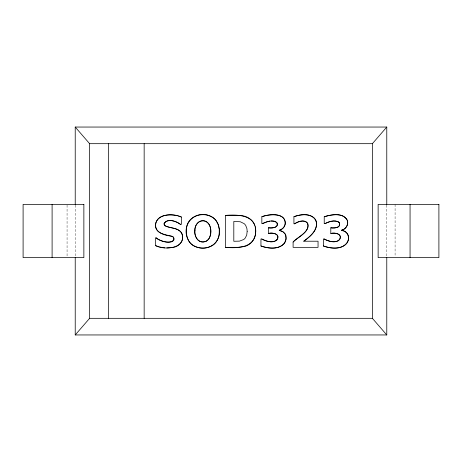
<?xml version="1.0" encoding="UTF-8"?>
<svg xmlns="http://www.w3.org/2000/svg" width="462" height="462" viewBox="0 0 462 462"><rect width="100%" height="100%" fill="white"/><g stroke="black" fill="none" stroke-linecap="round" stroke-linejoin="round"><path stroke-width="0.35" stroke-dasharray="2.31 1.73" d="M395.091 204.389L395.091 256.889M386.775 205.111L386.775 256.889M75.225 205.111L75.225 256.889M67.071 205.111L67.071 257.611"/><path stroke-width="0.69" d="M276.877 239.974C280.971 234.257 272.62 232.12 268.41 233.46L268.41 227.795C271.327 228.378 279.302 227.91 276.969 222.776A2.379 2.379 0 0 0 276.692 222.418L274.682 221.338L271.05 221.015M386.775 257.611L386.775 334.95L75.225 334.95L89.628 318.318L89.628 143.682L75.225 127.05L386.775 127.05L386.775 204.389M386.775 334.95L372.372 318.318L372.372 143.682L386.775 127.05M276.871 239.98C272.597 243.434 266.089 241.337 261.781 238.998L260.949 238.998L260.949 245.98C268.705 248.787 280.948 250.075 285.412 241.395A9.771 9.771 0 0 0 286.076 237.26C286.047 233.553 282.779 230.781 279.262 230.451L281.427 229.325A7.906 7.906 0 0 0 284.465 226.137L285.106 224.417A7.929 7.929 0 0 0 285.279 222.979C284.569 212.162 268.867 214.068 261.844 216.753L261.844 223.654C266.037 222.309 273.677 218.462 277.177 223.215C278.569 228.164 271.367 228.164 268.41 227.795M303.765 241.216C309.511 236.74 317.151 231.26 316.487 223.007A8.356 8.356 0 0 0 313.969 217.764C308.454 213.173 300.19 214.432 293.919 216.736L293.919 223.799L294.606 223.799C298.175 221.396 305.157 218.948 307.854 223.741C309.488 232.421 297.898 236.977 293.104 242.053L293.104 247.343L318.047 247.343L318.047 241.216L303.765 241.216C310.129 236.74 318.849 229.562 315.933 220.692C311.896 212.838 300.849 214.108 293.919 216.736M293.104 242.053C296.939 237.231 312.093 231.052 307.039 222.493C303.384 219.502 298.111 221.523 294.606 223.799M262.641 223.654L266.707 221.852L269.785 221.131M338.369 221.858L339.327 222.724A1.964 1.964 0 0 1 339.622 223.331C340.869 228.153 333.61 228.303 330.798 227.795L330.798 233.46C335.377 231.982 343.774 234.661 338.929 240.304A5.053 5.053 0 0 1 338.12 240.858C333.593 242.821 328.303 241.251 324.191 238.998L323.354 238.998L323.354 245.98C330.63 248.573 340.604 249.792 346.465 243.705A8.397 8.397 0 0 0 347.58 241.926C350.283 237.185 347.332 230.705 341.672 230.451L341.672 230.157C346.003 229.412 348.764 224.457 347.337 220.339C343.162 212.283 331.271 214.495 324.232 216.753L324.232 223.654L325.029 223.654C328.927 221.5 333.818 220.045 338.149 221.737M325.029 223.654C329.088 221.593 335.204 219.311 339.224 222.586A2.039 2.039 0 0 1 339.582 223.215C340.933 228.141 333.778 228.205 330.798 227.795M279.262 230.157C282.011 229.654 284.297 227.466 285.019 224.78C287.3 212.318 268.797 213.993 261.844 216.753M341.672 230.157C345.819 229.308 348.648 224.694 347.412 220.611C343.503 212.214 331.3 214.605 324.232 216.753M173.383 247.389C179.106 246.442 184.142 240.812 182.323 234.835C180.128 227.148 170.01 228.933 164.628 225.427A2.062 2.062 0 0 1 164.362 225.023L164.125 223.752A2.322 2.322 0 0 1 164.212 223.262C167.787 218.07 176.49 221.258 180.492 224.388L181.37 224.388L181.37 217.025L178.338 216.025M172.701 247.493L166.863 247.938M225.548 247.343C237.751 248.568 255.63 247.684 255.717 231.387C256.167 214.853 237.549 214.345 225.548 215.396L225.548 247.343L237.93 247.326L244.485 246.529A15.627 15.627 0 0 0 247.823 245.218C254.302 241.788 257.091 233.524 255.134 226.634M89.628 143.682L372.372 143.682M181.37 217.025C173.204 213.017 155.296 213.577 155.59 225.947C156.173 234.569 166.863 234.419 172.857 236.769A3.332 3.332 0 0 1 173.302 237.133C176.94 245.813 158.703 241.337 156.243 237.89L155.342 237.89L155.342 245.541L159.263 246.858M89.628 318.318L372.372 318.318M225.548 215.396L240.633 215.552C246.696 215.794 252.674 219.473 254.718 225.317M330.798 233.46C334.355 232.796 342.076 233.189 339.98 238.877C336.59 244 328.592 241.378 324.191 238.998M268.41 233.46C271.656 232.652 279.319 233.195 277.697 238.473C274.826 244.179 266.077 241.337 261.781 238.998M164.657 247.869L159.916 247.06M177.42 215.794C170.068 213.906 158.709 214.304 155.81 222.84C153.349 232.063 164.333 235.545 171.338 236.076C173.123 236.382 174.752 238.265 173.828 240.073C168.925 244.323 160.897 241.383 156.243 237.89M341.672 230.451C345.178 230.792 348.44 233.558 348.464 237.26A9.771 9.771 0 0 1 347.799 241.395C343.341 250.063 331.104 248.804 323.354 245.98M279.262 230.451L282.709 231.583L285.233 234.026A5.844 5.844 0 0 1 285.811 235.366L286.007 239.085L284.858 242.567A8.362 8.362 0 0 1 283.599 244.236C277.535 249.688 268.075 248.516 260.949 245.98M155.342 245.541C164.374 250.41 186.446 248.712 181.993 233.836A7.138 7.138 0 0 0 181.133 232.305C177.258 227.477 170.132 228.309 165.044 225.82C164.299 225.3 164.004 224.33 164.166 223.458C167.481 217.972 176.507 221.252 180.492 224.388M219.207 229.498L218.18 224.468L215.875 220.316A14.305 14.305 0 0 0 213.906 218.301C197.915 206.427 178.898 223.926 188.767 240.939A14.438 14.438 0 0 0 190.829 243.59C196.748 249.249 206.959 249.422 213.508 244.762A14.189 14.189 0 0 0 216.025 242.227C218.647 238.814 219.467 234.344 219.231 230.128M410.06 204.389L410.06 257.611M144.156 143.682L144.156 318.318M108.345 143.682L108.345 318.318M75.225 127.05L75.225 204.389M75.225 257.611L75.225 334.95M52.102 204.389L52.102 257.611M194.947 230.463C193.832 236.342 198.55 243.919 205.174 241.603A7.103 7.103 0 0 0 206.658 240.921C214.455 235.799 211.146 217.515 200.017 221.304C191.06 225.358 193.988 244.993 205.359 241.539A7.161 7.161 0 0 0 206.768 240.858L208.362 239.437A9.454 9.454 0 0 0 209.581 237.497C211.602 232.253 211.486 224.162 205.769 221.333C199.93 218.745 194.358 224.665 194.947 230.463M247.17 231.347L246.696 235.158L245.201 238.08A7.767 7.767 0 0 1 243.613 239.564L239.472 241.129L233.807 241.28L233.807 221.437L240.246 221.748L244.08 223.608A7.565 7.565 0 0 1 245.744 225.514L246.91 228.586L247.17 231.347M186.55 228.54C186.007 233.553 186.815 239.062 190.252 242.966A13.565 13.565 0 0 0 193.058 245.409C208.737 254.493 225.572 239.842 217.475 222.828C211.111 209.673 187.122 213.057 186.55 228.54M83.865 204.389L23.1 204.389L23.1 257.611L83.865 257.611L83.865 204.389M438.9 204.389L378.135 204.389L378.135 257.611L438.9 257.611L438.9 204.389"/></g></svg>
